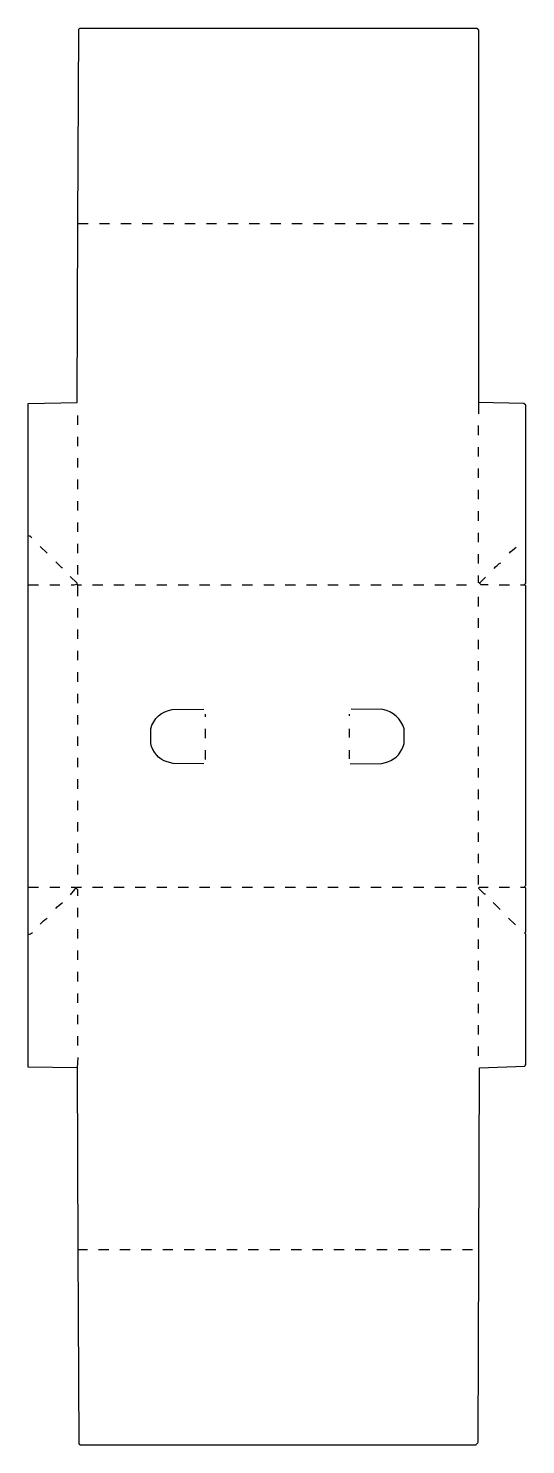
# Model space of a CAD drawing. Extents: x 31 to 612, y 85 to 1739.
import ezdxf

# ---------------------------------------------------------------- set-up
doc = ezdxf.new("R2010")
doc.units = 0
doc.layers.get('0').update_dxf_attribs({"linetype": 'CONTINUOUS'})

msp = doc.modelspace()

# ---------------------------------------------------------------- linework, layer by layer
at = {"color": 250, "linetype": 'CONTINUOUS'}
for points in [[(88, 525), (31, 526), (31, 681), (31, 736), (31, 1089), (31, 1146), (31, 1301), (88.00009, 1302.00957), (89, 1511), (90, 1738), (91, 1739), (555, 1739), (557, 1737), (557, 1302), (557, 1289)], [(89, 1511), (101, 1511)], [(114, 1511), (126, 1511)], [(139, 1511), (151, 1511)], [(164, 1511), (176, 1511)], [(189, 1511), (201, 1511)], [(214, 1511), (226, 1511)], [(239, 1511), (251, 1511)], [(264, 1511), (276, 1511)], [(289, 1511), (301, 1511)], [(314, 1511), (326, 1511)], [(339, 1511), (351, 1511)], [(364, 1511), (376, 1511)], [(389, 1511), (401, 1511)], [(414, 1511), (426, 1511)], [(439, 1511), (451, 1511)], [(464, 1511), (476, 1511)], [(489, 1511), (501, 1511)], [(514, 1511), (526, 1511)], [(539, 1511), (551, 1511)], [(89, 1276), (89, 1287)], [(89, 1251), (89, 1262)], [(89, 1226), (89, 1237)], [(89, 1201), (89, 1212)], [(89, 1176), (89, 1187)], [(89, 1151), (89, 1162)], [(35, 1144), (33, 1146), (31, 1146)], [(53, 1126), (45, 1134)], [(89, 1126), (89, 1137)], [(71, 1109), (70, 1109), (63, 1116)], [(89, 1101), (89, 1112)], [(89, 1076), (89, 1089), (88, 1090), (88, 1091), (80, 1099)], [(558, 1091), (565, 1098)], [(31, 1089), (43, 1089)], [(56, 1089), (68, 1089)], [(106, 1089), (118, 1089)], [(131, 1089), (143, 1089)], [(156, 1089), (168, 1089)], [(181, 1089), (193, 1089)], [(206, 1089), (218, 1089)], [(231, 1089), (243, 1089)], [(256, 1089), (268, 1089)], [(281, 1089), (293, 1089)], [(306, 1089), (318, 1089)], [(331, 1089), (343, 1089)], [(356, 1089), (368, 1089)], [(381, 1089), (393, 1089)], [(406, 1089), (418, 1089)], [(431, 1089), (443, 1089)], [(456, 1089), (468, 1089)], [(481, 1089), (493, 1089)], [(506, 1089), (518, 1089)], [(531, 1089), (543, 1089)], [(581, 1089), (593, 1089)], [(606, 1089), (611, 1089)], [(89, 1051), (89, 1062)], [(89, 1026), (89, 1037)], [(89, 1001), (89, 1012)], [(89, 976), (89, 987)], [(89, 951), (89, 962)], [(89, 926), (89, 937)], [(238, 935), (238, 938)], [(406, 936), (406, 938)], [(89, 901), (89, 912)], [(238, 910), (238, 921)], [(406, 911), (406, 921)], [(238, 885), (238, 896)], [(406, 886), (406, 896)], [(89, 876), (89, 887)], [(89, 851), (89, 862)], [(89, 826), (89, 837)], [(89, 801), (89, 812)], [(89, 776), (89, 787)], [(89, 751), (89, 762)], [(31, 736), (43, 736)], [(56, 736), (68, 736)], [(81, 736), (86, 736), (87, 735), (88, 736), (93, 736)], [(106, 736), (118, 736)], [(131, 736), (143, 736)], [(156, 736), (168, 736)], [(181, 736), (193, 736)], [(206, 736), (218, 736)], [(231, 736), (243, 736)], [(256, 736), (268, 736)], [(281, 736), (293, 736)], [(306, 736), (318, 736)], [(331, 736), (343, 736)], [(356, 736), (368, 736)], [(381, 736), (393, 736)], [(406, 736), (418, 736)], [(431, 736), (443, 736)], [(456, 736), (468, 736)], [(481, 736), (493, 736)], [(506, 736), (518, 736)], [(531, 736), (543, 736)], [(565, 728), (564, 728), (557, 735), (558, 736), (568, 736)], [(581, 736), (593, 736)], [(606, 736), (611, 736)], [(89, 701), (89, 712)], [(582, 710), (574, 718)], [(600, 692), (592, 700)], [(89, 676), (89, 687)], [(89, 651), (89, 662)], [(89, 626), (89, 637)], [(89, 601), (89, 612)], [(89, 576), (89, 587)], [(89, 551), (89, 562)]]:
    msp.add_lwpolyline(points, dxfattribs=at)
for points in [[(89, 537), (88, 525), (89, 313), (89.99992, 86.00881), (92, 85), (554, 85, 0.087488), (556.50115, 88.00114), (558, 525), (610.96159, 526.99852), (611.3, 527.9), (612, 529), (612, 681), (611, 682), (612, 684), (612, 735), (611, 736), (611.2, 736.9), (612, 738), (612, 1088), (611, 1089), (611.2, 1089.9), (612, 1091), (612, 1299), (610, 1301), (557, 1302)], [(593, 1126, -0.071068), (601, 1133)], [(575, 1108, -0.071068), (583, 1115)], [(81, 1089, 0.070182), (88, 1090), (89, 1089), (93, 1089)], [(236, 880), (200.01314, 880.48613), (193.1, 882.3, -0.273214), (174, 904), (174, 921, -0.305963), (199.0128, 943.5135), (236, 944)], [(407, 880), (443.9872, 880.4865), (450.9, 882.3, 0.258737), (470, 904), (470, 921, 0.283535), (444.9872, 943.5135), (408, 944)], [(89, 726), (89, 733), (87, 735, 0.064905), (80, 727)], [(63, 711, -0.071068), (71, 718)], [(45, 693, -0.071068), (53, 700)], [(31, 681, 0.165541), (36, 683)]]:
    msp.add_lwpolyline(points, format="xyb", dxfattribs=at)
at = {"color": 251, "linetype": 'CONTINUOUS'}
for points in [[(557, 1264), (557, 1275)], [(557, 1239), (557, 1250)], [(557, 1214), (557, 1225)], [(557, 1189), (557, 1200)], [(557, 1164), (557, 1175)], [(557, 1139), (557, 1150)], [(557, 1114), (557, 1125)], [(557, 1064), (557, 1075)], [(557, 1039), (557, 1050)], [(557, 1014), (557, 1025)], [(557, 989), (557, 1000)], [(557, 964), (557, 975)], [(557, 939), (557, 950)], [(557, 914), (557, 925)], [(557, 889), (557, 900)], [(557, 864), (557, 875)], [(557, 839), (557, 850)], [(557, 814), (557, 825)], [(557, 789), (557, 800)], [(557, 764), (557, 775)], [(557, 739), (557, 750)], [(557, 714), (557, 725)], [(557, 689), (557, 700)], [(557, 664), (557, 675)], [(557, 639), (557, 650)], [(557, 614), (557, 625)], [(557, 589), (557, 600)], [(557, 564), (557, 575)], [(557, 539), (557, 550)], [(89, 313), (100, 313)], [(113, 313), (125, 313)], [(138, 313), (150, 313)], [(163, 313), (175, 313)], [(188, 313), (200, 313)], [(213, 313), (225, 313)], [(238, 313), (250, 313)], [(263, 313), (275, 313)], [(288, 313), (300, 313)], [(313, 313), (325, 313)], [(338, 313), (350, 313)], [(363, 313), (375, 313)], [(388, 313), (400, 313)], [(413, 313), (425, 313)], [(438, 313), (450, 313)], [(463, 313), (475, 313)], [(488, 313), (500, 313)], [(513, 313), (525, 313)], [(538, 313), (550, 313)]]:
    msp.add_lwpolyline(points, dxfattribs=at)
at = {"color": 237, "linetype": 'CONTINUOUS'}
msp.add_lwpolyline([(568, 1089), (560, 1089), (558, 1091), (557, 1092), (557, 1100)], dxfattribs=at)

doc.saveas('drawing.dxf')
